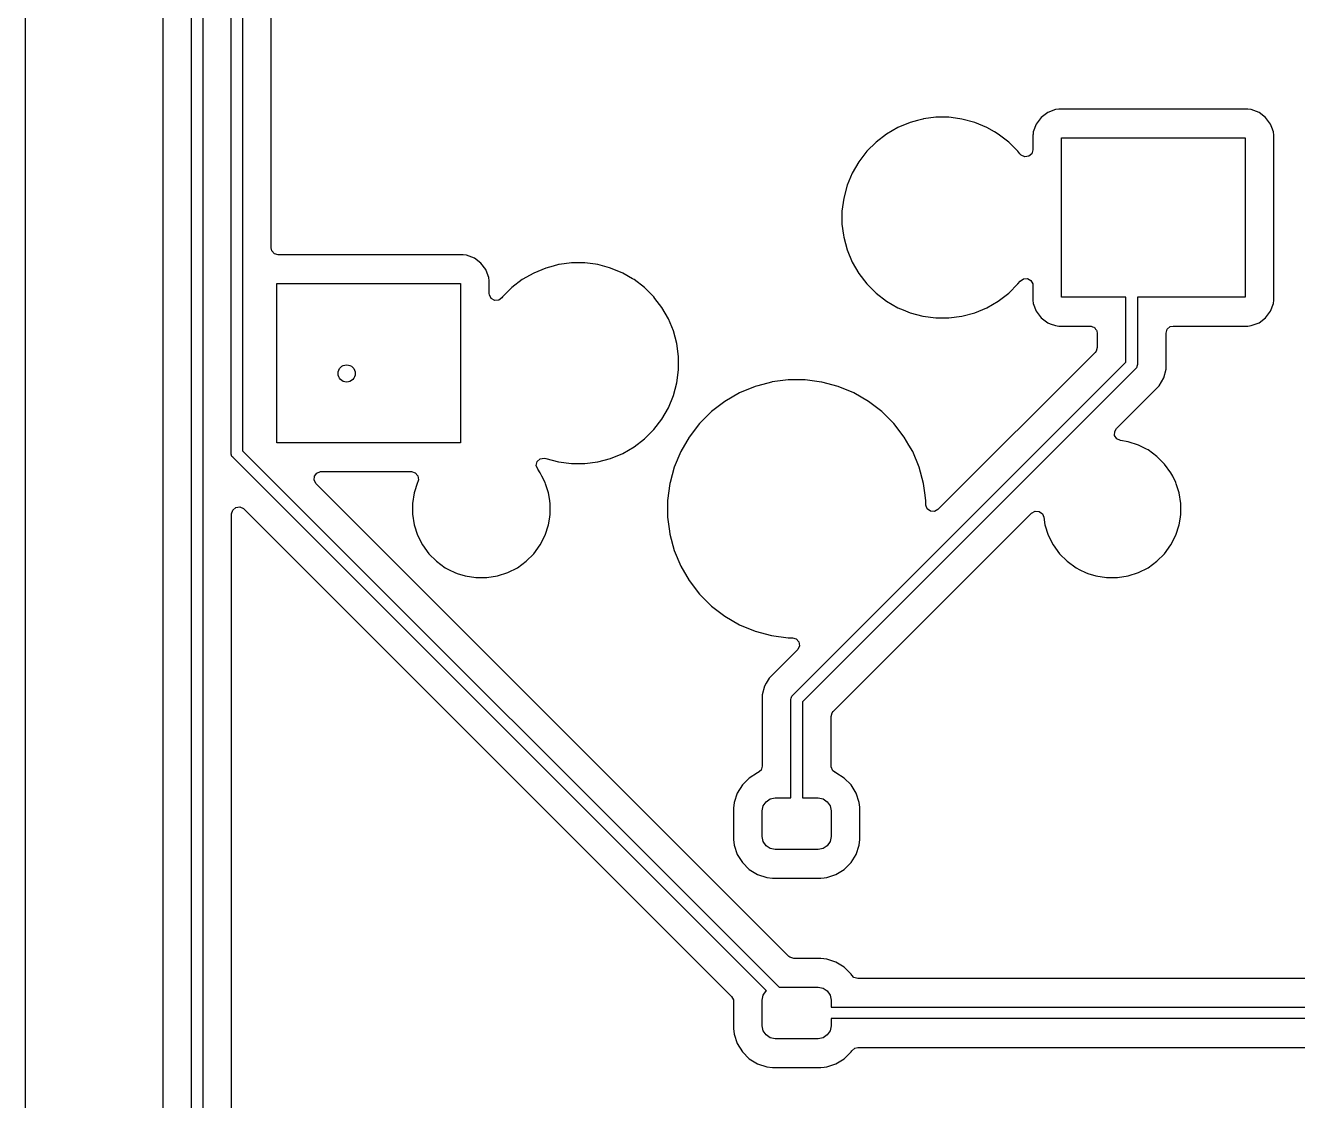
# Model space of a CAD drawing. Extents: x 101 to 185, y -154 to -35.
# Drawn here: x 100.85 to 123.03, y -134.15 to -115.39 of the extents above; entities that cross this region are included whole.
import ezdxf

# ---------------------------------------------------------------- set-up
doc = ezdxf.new("R2010")
doc.units = 0
doc.layers.add('BLACK', color=7, linetype='CONTINUOUS')

msp = doc.modelspace()

# ---------------------------------------------------------------- linework, layer by layer
at = {"layer": 'BLACK', "linetype": 'CONTINUOUS'}
for p, q in [((103.74475, -141.2135), (103.74475, -57.114871)), ((103.94475, -57.07345), (103.94475, -141.172078)), ((104.435, -122.85375), (104.435, -57.729253)), ((104.635, -57.887957), (104.635, -122.812328)), ((100.8501, -151.997653), (100.8501, -69.458596)), ((103.24425, -70.340949), (103.24425, -141.12683)), ((105.1355, -119.2705), (105.1355, -113.295397)), ((118.677664, -116.911206), (118.562455, -116.997452)), ((118.677671, -116.911202), (118.677664, -116.911206)), ((118.812516, -116.860908), (118.677671, -116.911202)), ((118.872123, -116.854501), (118.812516, -116.860908)), ((118.872129, -116.8545), (118.872123, -116.854501)), ((122.167864, -116.8545), (118.872129, -116.8545)), ((122.167873, -116.8545), (122.167864, -116.8545)), ((122.167881, -116.8545), (122.167873, -116.8545)), ((122.167883, -116.854501), (122.167881, -116.8545)), ((122.227483, -116.860908), (122.167883, -116.854501)), ((122.362328, -116.911202), (122.227482, -116.860908)), ((122.227482, -116.860908), (122.227483, -116.860908)), ((122.362335, -116.911206), (122.362328, -116.911202)), ((122.477544, -116.997452), (122.362335, -116.911206)), ((116.276112, -117.083842), (116.064123, -117.17165)), ((116.404076, -117.049554), (116.276112, -117.083842)), ((116.497762, -117.024452), (116.404076, -117.049554)), ((116.508715, -117.023009), (116.497762, -117.024452)), ((116.725258, -116.9945), (116.508715, -117.023009)), ((116.725266, -116.9945), (116.725258, -116.9945)), ((116.954734, -116.9945), (116.725266, -116.9945)), ((116.954741, -116.9945), (116.954734, -116.9945)), ((117.144215, -117.019446), (116.954741, -116.9945)), ((117.182238, -117.024452), (117.144215, -117.019446)), ((117.403887, -117.083842), (117.182238, -117.024452)), ((117.615876, -117.17165), (117.403887, -117.083842)), ((118.476202, -117.112671), (118.425908, -117.247517)), ((118.476206, -117.112664), (118.476202, -117.112671)), ((118.562452, -116.997455), (118.476206, -117.112664)), ((118.562455, -116.997452), (118.562452, -116.997455)), ((122.477547, -116.997455), (122.477544, -116.997452)), ((122.563793, -117.112664), (122.477547, -116.997455)), ((122.563797, -117.112671), (122.563793, -117.112664)), ((122.585794, -117.17165), (122.563797, -117.112671)), ((115.865382, -117.286392), (115.683338, -117.426081)), ((116.064109, -117.171657), (115.865382, -117.286392)), ((116.064123, -117.17165), (116.064109, -117.171657)), ((117.615888, -117.171656), (117.615876, -117.17165)), ((117.747283, -117.247517), (117.615888, -117.171656)), ((117.814617, -117.286392), (117.747283, -117.247517)), ((117.996661, -117.426081), (117.814617, -117.286392)), ((118.419501, -117.307123), (118.4195, -117.307135)), ((118.4195, -117.307135), (118.4195, -117.562642)), ((118.421729, -117.286392), (118.419501, -117.307123)), ((118.425908, -117.247517), (118.421729, -117.286392)), ((118.92, -120.135), (118.92, -117.355)), ((118.92, -117.355), (122.12, -117.355)), ((122.12, -117.355), (122.12, -120.135)), ((122.614091, -117.247517), (122.585794, -117.17165)), ((122.620497, -117.307116), (122.614091, -117.247517)), ((122.620498, -117.307123), (122.620497, -117.307116)), ((122.620499, -117.307129), (122.620498, -117.307123)), ((122.620499, -118.630266), (122.620499, -117.307129)), ((115.683338, -117.426081), (115.521081, -117.588338)), ((117.99667, -117.426089), (117.996661, -117.426081)), ((118.158912, -117.588331), (117.99667, -117.426089)), ((118.4195, -117.562642), (118.399815, -117.629681)), ((115.381392, -117.770382), (115.266657, -117.969109)), ((115.521081, -117.588338), (115.381392, -117.770382)), ((118.158915, -117.588335), (118.158912, -117.588331)), ((118.158919, -117.588339), (118.158915, -117.588335)), ((118.190642, -117.629681), (118.158919, -117.588339)), ((118.197125, -117.63813), (118.190642, -117.629681)), ((118.214297, -117.656355), (118.197125, -117.63813)), ((118.277853, -117.68538), (118.214297, -117.656355)), ((118.347011, -117.675436), (118.277853, -117.68538)), ((118.399815, -117.629681), (118.347011, -117.675436)), ((115.26665, -117.969123), (115.178842, -118.181112)), ((115.266657, -117.969109), (115.26665, -117.969123)), ((115.178842, -118.181112), (115.119453, -118.402759)), ((115.119451, -118.40277), (115.0895, -118.630258)), ((115.119453, -118.402759), (115.119451, -118.40277)), ((115.0895, -118.630258), (115.0895, -118.859741)), ((122.6205, -119.847135), (122.620499, -118.630266)), ((115.0895, -118.859741), (115.114446, -119.049215)), ((115.114446, -119.049215), (115.119452, -119.087238)), ((115.119452, -119.087238), (115.119453, -119.08724)), ((115.119453, -119.08724), (115.178842, -119.308887)), ((105.146706, -119.322011), (105.1355, -119.2705)), ((105.192461, -119.374815), (105.146706, -119.322011)), ((115.178842, -119.308887), (115.26665, -119.520876)), ((105.2595, -119.3945), (105.192461, -119.374815)), ((108.484865, -119.3945), (105.2595, -119.3945)), ((108.484873, -119.3945), (108.484865, -119.3945)), ((108.484881, -119.3945), (108.484873, -119.3945)), ((108.484883, -119.394501), (108.484881, -119.3945)), ((108.544483, -119.400908), (108.484883, -119.394501)), ((108.679328, -119.451202), (108.544482, -119.400908)), ((108.544482, -119.400908), (108.544483, -119.400908)), ((108.679335, -119.451206), (108.679328, -119.451202)), ((108.794544, -119.537452), (108.679335, -119.451206)), ((108.794547, -119.537455), (108.794544, -119.537452)), ((108.880793, -119.652664), (108.794547, -119.537455)), ((110.147762, -119.564452), (110.054076, -119.589554)), ((110.158715, -119.563009), (110.147762, -119.564452)), ((110.375258, -119.5345), (110.158715, -119.563009)), ((110.375266, -119.5345), (110.375258, -119.5345)), ((110.604734, -119.5345), (110.375266, -119.5345)), ((110.604741, -119.5345), (110.604734, -119.5345)), ((110.794215, -119.559446), (110.604741, -119.5345)), ((110.832238, -119.564452), (110.794215, -119.559446)), ((111.033069, -119.618264), (110.832238, -119.564452)), ((115.26665, -119.520876), (115.266657, -119.52089)), ((115.266657, -119.52089), (115.381392, -119.719617)), ((108.880797, -119.652671), (108.880793, -119.652664)), ((108.902794, -119.71165), (108.880797, -119.652671)), ((108.931091, -119.787517), (108.902794, -119.71165)), ((108.937497, -119.847116), (108.931091, -119.787517)), ((109.714109, -119.711657), (109.515382, -119.826392)), ((109.714123, -119.71165), (109.714109, -119.711657)), ((109.926112, -119.623842), (109.714123, -119.71165)), ((110.054076, -119.589554), (109.926112, -119.623842)), ((111.053887, -119.623842), (111.033069, -119.618264)), ((111.265876, -119.71165), (111.053887, -119.623842)), ((111.265888, -119.711656), (111.265876, -119.71165)), ((111.43738, -119.810667), (111.265888, -119.711656)), ((115.381392, -119.719617), (115.521081, -119.901661)), ((105.237, -122.675), (105.237, -119.895)), ((105.237, -119.895), (108.437, -119.895)), ((108.437, -119.895), (108.437, -122.675)), ((108.937498, -119.847123), (108.937497, -119.847116)), ((108.937499, -119.847129), (108.937498, -119.847123)), ((108.937499, -120.067457), (108.937499, -119.847129)), ((109.333338, -119.966081), (109.171089, -120.12833)), ((109.515382, -119.826392), (109.333338, -119.966081)), ((111.464617, -119.826392), (111.43738, -119.810667)), ((111.646661, -119.966081), (111.464617, -119.826392)), ((111.64667, -119.966089), (111.646661, -119.966081)), ((111.808911, -120.12833), (111.64667, -119.966089)), ((115.521081, -119.901661), (115.521089, -119.90167)), ((115.521089, -119.90167), (115.68333, -120.063911)), ((117.99667, -120.063911), (118.158911, -119.90167)), ((118.158911, -119.90167), (118.158913, -119.901667)), ((118.158913, -119.901667), (118.158919, -119.901661)), ((118.158919, -119.901661), (118.197126, -119.851867)), ((118.197126, -119.851867), (118.253551, -119.810667)), ((118.253551, -119.810667), (118.323297, -119.806512)), ((118.323297, -119.806512), (118.384218, -119.840724)), ((118.384218, -119.840724), (118.416971, -119.902441)), ((118.416971, -119.902441), (118.4195, -119.927356)), ((118.4195, -119.927356), (118.4195, -120.182869)), ((122.6205, -120.182873), (122.6205, -119.847135)), ((108.940027, -120.09237), (108.937499, -120.067457)), ((108.972779, -120.154087), (108.940027, -120.09237)), ((109.033699, -120.188301), (108.972779, -120.154087)), ((109.103445, -120.184147), (109.033699, -120.188301)), ((109.159872, -120.142946), (109.103445, -120.184147)), ((109.171081, -120.128339), (109.159872, -120.142946)), ((109.171082, -120.128338), (109.171081, -120.128339)), ((109.171087, -120.128331), (109.171082, -120.128338)), ((109.171089, -120.12833), (109.171087, -120.128331)), ((111.808918, -120.128338), (111.808911, -120.12833)), ((111.808919, -120.128339), (111.808918, -120.128338)), ((111.828676, -120.154087), (111.808919, -120.128339)), ((111.948607, -120.310382), (111.828676, -120.154087)), ((115.68333, -120.063911), (115.683338, -120.063918)), ((115.683338, -120.063918), (115.865382, -120.203607)), ((115.865382, -120.203607), (115.865385, -120.203608)), ((115.865385, -120.203608), (115.865388, -120.203611)), ((115.865388, -120.203611), (116.064112, -120.318344)), ((117.615888, -120.318344), (117.814612, -120.203611)), ((117.814612, -120.203611), (117.996661, -120.063919)), ((117.996661, -120.063919), (117.996665, -120.063914)), ((117.996665, -120.063914), (117.99667, -120.063911)), ((118.4195, -120.182869), (118.419501, -120.182876)), ((118.419501, -120.182876), (118.425908, -120.242483)), ((120.042, -120.135), (118.92, -120.135)), ((120.042, -121.266394), (120.042, -120.135)), ((122.12, -120.135), (120.242, -120.135)), ((120.242, -120.135), (120.242, -121.307816)), ((122.614091, -120.242483), (122.6205, -120.182873)), ((111.948608, -120.310385), (111.948607, -120.310382)), ((111.948611, -120.310388), (111.948608, -120.310385)), ((112.063344, -120.509112), (111.948611, -120.310388)), ((116.064112, -120.318344), (116.064117, -120.318346)), ((116.064117, -120.318346), (116.064123, -120.318349)), ((116.064123, -120.318349), (116.15548, -120.35619)), ((116.15548, -120.35619), (116.276113, -120.406158)), ((116.276113, -120.406158), (116.497762, -120.465548)), ((117.182238, -120.465548), (117.403887, -120.406158)), ((117.403887, -120.406158), (117.615888, -120.318344)), ((118.425908, -120.242483), (118.476202, -120.377328)), ((118.476202, -120.377328), (118.476206, -120.377335)), ((118.476206, -120.377335), (118.562452, -120.492544)), ((122.477546, -120.492546), (122.563796, -120.377331)), ((122.563796, -120.377331), (122.614091, -120.242483)), ((112.151158, -120.721113), (112.063344, -120.509112)), ((116.497762, -120.465548), (116.725266, -120.4955)), ((116.725266, -120.4955), (116.725273, -120.4955)), ((116.725273, -120.4955), (116.954727, -120.4955)), ((116.954727, -120.4955), (116.954734, -120.4955)), ((116.954734, -120.4955), (117.182238, -120.465548)), ((118.562452, -120.492544), (118.562455, -120.492547)), ((118.562455, -120.492547), (118.677664, -120.578793)), ((118.677664, -120.578793), (118.677671, -120.578797)), ((118.677671, -120.578797), (118.722618, -120.595561)), ((118.722618, -120.595561), (118.812517, -120.629091)), ((118.812517, -120.629091), (118.872127, -120.6355)), ((118.872127, -120.6355), (119.4175, -120.635499)), ((119.4175, -120.635499), (119.426186, -120.638049)), ((119.426186, -120.638049), (119.435147, -120.636761)), ((119.435147, -120.636761), (119.459183, -120.647738)), ((119.459183, -120.647738), (119.484539, -120.655183)), ((119.484539, -120.655183), (119.490467, -120.662025)), ((119.490467, -120.662025), (119.498703, -120.665786)), ((119.498703, -120.665786), (119.512989, -120.688017)), ((120.762185, -120.69246), (120.814989, -120.646705)), ((120.814989, -120.646705), (120.8665, -120.635499)), ((120.8665, -120.635499), (122.167871, -120.635499)), ((122.167871, -120.635499), (122.167872, -120.635499)), ((122.167872, -120.635499), (122.227483, -120.629091)), ((122.227483, -120.629091), (122.362331, -120.578796)), ((122.362331, -120.578796), (122.477546, -120.492546)), ((112.210548, -120.942762), (112.151158, -120.721113)), ((119.512989, -120.688017), (119.530294, -120.707987)), ((119.530294, -120.707987), (119.532581, -120.718502)), ((119.532581, -120.718502), (119.536477, -120.724564)), ((119.536477, -120.724564), (119.5415, -120.759499)), ((119.5415, -120.759499), (119.5415, -121.007717)), ((120.7425, -120.759499), (120.762185, -120.69246)), ((120.7425, -121.221145), (120.7425, -120.759499)), ((112.2405, -121.170266), (112.210548, -120.942762)), ((119.505181, -121.095398), (116.762181, -123.838398)), ((119.521815, -121.074756), (119.505181, -121.095398)), ((119.5415, -121.007717), (119.521815, -121.074756)), ((112.2405, -121.399734), (112.2405, -121.170266)), ((114.229289, -127.079105), (120.042, -121.266394)), ((120.240079, -121.327325), (120.225148, -121.363373)), ((120.242, -121.307816), (120.240079, -121.327325)), ((120.742501, -121.221163), (120.7425, -121.221145)), ((120.742501, -121.228758), (120.742501, -121.221163)), ((120.742501, -121.386873), (120.742501, -121.228758)), ((112.210548, -121.627238), (112.2405, -121.399734)), ((120.212711, -121.378526), (114.4, -127.191237)), ((120.225148, -121.363373), (120.212711, -121.378526)), ((120.62252, -121.676532), (120.701577, -121.5396)), ((120.701577, -121.5396), (120.742501, -121.386873)), ((112.151158, -121.848887), (112.210548, -121.627238)), ((113.575038, -121.689364), (113.302499, -121.802254)), ((113.575048, -121.689361), (113.575038, -121.689364)), ((113.622953, -121.676525), (113.575048, -121.689361)), ((113.860007, -121.613007), (113.622953, -121.676525)), ((113.874085, -121.611153), (113.860007, -121.613007)), ((114.152486, -121.5745), (113.874085, -121.611153)), ((114.152494, -121.5745), (114.152486, -121.5745)), ((114.447506, -121.5745), (114.152494, -121.5745)), ((114.447513, -121.5745), (114.447506, -121.5745)), ((114.691113, -121.606571), (114.447513, -121.5745)), ((114.739993, -121.613007), (114.691113, -121.606571)), ((115.024952, -121.689361), (114.739993, -121.613007)), ((115.024954, -121.689362), (115.024952, -121.689361)), ((115.024961, -121.689364), (115.024954, -121.689362)), ((115.2975, -121.802254), (115.024961, -121.689364)), ((119.876704, -122.422347), (120.62252, -121.676532)), ((112.063344, -122.060888), (112.151158, -121.848887)), ((113.047006, -121.949761), (112.812959, -122.129352)), ((113.302489, -121.802258), (113.047006, -121.949761)), ((113.302499, -121.802254), (113.302489, -121.802258)), ((115.29751, -121.802258), (115.2975, -121.802254)), ((115.552993, -121.949761), (115.29751, -121.802258)), ((115.78704, -122.129352), (115.552993, -121.949761)), ((111.948611, -122.259612), (112.063344, -122.060888)), ((112.812952, -122.129358), (112.604358, -122.337952)), ((112.812959, -122.129352), (112.812952, -122.129358)), ((115.787047, -122.129358), (115.78704, -122.129352)), ((115.995641, -122.337952), (115.787047, -122.129358)), ((111.64667, -122.603911), (111.808911, -122.44167)), ((111.808911, -122.44167), (111.808914, -122.441665)), ((111.808914, -122.441665), (111.808919, -122.441661)), ((111.808919, -122.441661), (111.948611, -122.259612)), ((112.604352, -122.337959), (112.424761, -122.572006)), ((112.604358, -122.337952), (112.604352, -122.337959)), ((115.995647, -122.337959), (115.995641, -122.337952)), ((116.175238, -122.572006), (115.995647, -122.337959)), ((119.845921, -122.473394), (119.876704, -122.422347)), ((108.437, -122.675), (105.237, -122.675)), ((111.464612, -122.743611), (111.646661, -122.603919)), ((111.646661, -122.603919), (111.646665, -122.603914)), ((111.646665, -122.603914), (111.64667, -122.603911)), ((112.424761, -122.572006), (112.277258, -122.827489)), ((116.256325, -122.712454), (116.175238, -122.572006)), ((119.844923, -122.543256), (119.845921, -122.473394)), ((119.881854, -122.602568), (119.844923, -122.543256)), ((119.944988, -122.632498), (119.881854, -122.602568)), ((120.081119, -122.65406), (119.944988, -122.632498)), ((120.260836, -122.712454), (120.081119, -122.65406)), ((104.436921, -122.873259), (104.435, -122.85375)), ((104.451853, -122.909307), (104.436921, -122.873259)), ((104.635, -122.812328), (113.991421, -132.16875)), ((111.053887, -122.946158), (111.265888, -122.858344)), ((111.265888, -122.858344), (111.464612, -122.743611)), ((112.277254, -122.827499), (112.164364, -123.100038)), ((112.277258, -122.827489), (112.277254, -122.827499)), ((116.322743, -122.827493), (116.256325, -122.712454)), ((116.435639, -123.100048), (116.322743, -122.827493)), ((120.398274, -122.782483), (120.260836, -122.712454)), ((120.429199, -122.79824), (120.398274, -122.782483)), ((120.582073, -122.90931), (120.429199, -122.79824)), ((104.464289, -122.924461), (104.451853, -122.909307)), ((113.771043, -132.231214), (104.464289, -122.924461)), ((109.759418, -123.069625), (109.775243, -123.001571)), ((109.782897, -123.135429), (109.759418, -123.069625)), ((109.775243, -123.001571), (109.825349, -122.952876)), ((109.825349, -122.952876), (109.893827, -122.939)), ((109.893827, -122.939), (109.923083, -122.945128)), ((109.923083, -122.945128), (109.926089, -122.946148)), ((109.926089, -122.946148), (109.926113, -122.946158)), ((109.926113, -122.946158), (110.147762, -123.005548)), ((110.147762, -123.005548), (110.375266, -123.0355)), ((110.375266, -123.0355), (110.375273, -123.0355)), ((110.375273, -123.0355), (110.604727, -123.0355)), ((110.604727, -123.0355), (110.604734, -123.0355)), ((110.604734, -123.0355), (110.832238, -123.005548)), ((110.832238, -123.005548), (111.053887, -122.946158)), ((112.164361, -123.100048), (112.093593, -123.364162)), ((112.164364, -123.100038), (112.164361, -123.100048)), ((116.511993, -123.385007), (116.435639, -123.100048)), ((120.71569, -123.042927), (120.582073, -122.90931)), ((120.82676, -123.195801), (120.71569, -123.042927)), ((105.88418, -123.325857), (105.889164, -123.256165)), ((105.917665, -123.38718), (105.88418, -123.325857)), ((105.889164, -123.256165), (105.931036, -123.200232)), ((105.931036, -123.200232), (105.9965, -123.175815)), ((105.9965, -123.175815), (106.005346, -123.175499)), ((106.005346, -123.175499), (107.581235, -123.175499)), ((107.581235, -123.175499), (107.648274, -123.195184)), ((107.648274, -123.195184), (107.694029, -123.247988)), ((107.703973, -123.317146), (107.691718, -123.355796)), ((107.694029, -123.247988), (107.703973, -123.317146)), ((109.82676, -123.195801), (109.782897, -123.135429)), ((109.857517, -123.256165), (109.82676, -123.195801)), ((109.912545, -123.364163), (109.857517, -123.256165)), ((120.857517, -123.256165), (120.82676, -123.195801)), ((120.912545, -123.364163), (120.857517, -123.256165)), ((114.162416, -131.631931), (105.917665, -123.38718)), ((107.629059, -123.543881), (107.5995, -123.730513)), ((107.687456, -123.364159), (107.629059, -123.543881)), ((107.691718, -123.355796), (107.687456, -123.364159)), ((109.912545, -123.364165), (109.912545, -123.364163)), ((109.912547, -123.364168), (109.912545, -123.364165)), ((109.920024, -123.38718), (109.912547, -123.364168)), ((109.97094, -123.543881), (109.920024, -123.38718)), ((109.992101, -123.677486), (109.97094, -123.543881)), ((112.088006, -123.385015), (112.0495, -123.677486)), ((112.088008, -123.385004), (112.088006, -123.385015)), ((112.093593, -123.364162), (112.088008, -123.385004)), ((116.532909, -123.543881), (116.511993, -123.385007)), ((116.550499, -123.677486), (116.532909, -123.543881)), ((120.912545, -123.364165), (120.912545, -123.364163)), ((120.912547, -123.364168), (120.912545, -123.364165)), ((120.920024, -123.38718), (120.912547, -123.364168)), ((120.97094, -123.543881), (120.920024, -123.38718)), ((121.0005, -123.730513), (120.97094, -123.543881)), ((107.5995, -123.730513), (107.5995, -123.919486)), ((109.994532, -123.692833), (109.992101, -123.677486)), ((110.0005, -123.730513), (109.994532, -123.692833)), ((110.0005, -123.919486), (110.0005, -123.730513)), ((112.0495, -123.677486), (112.0495, -123.972513)), ((116.5505, -123.6775), (116.550499, -123.677486)), ((116.5505, -123.750717), (116.5505, -123.6775)), ((116.550816, -123.759563), (116.5505, -123.750717)), ((116.575233, -123.825027), (116.550816, -123.759563)), ((121.0005, -123.919486), (121.0005, -123.730513)), ((104.44525, -123.912597), (104.464935, -123.845558)), ((104.44525, -137.680258), (104.44525, -123.912597)), ((104.464935, -123.845558), (104.517739, -123.799803)), ((104.517739, -123.799803), (104.586897, -123.789859)), ((104.586897, -123.789859), (104.650453, -123.818884)), ((104.650453, -123.818884), (104.656931, -123.824916)), ((104.656931, -123.824916), (113.163181, -132.331166)), ((107.5995, -123.919486), (107.629059, -124.106118)), ((109.97094, -124.106118), (109.992501, -123.969987)), ((109.992501, -123.969987), (110.0005, -123.919486)), ((112.0495, -123.972513), (112.081571, -124.216113)), ((114.936814, -127.362236), (118.397346, -123.901703)), ((116.631166, -123.866899), (116.575233, -123.825027)), ((116.700858, -123.871883), (116.631166, -123.866899)), ((116.762181, -123.838398), (116.700858, -123.871883)), ((118.397346, -123.901703), (118.458667, -123.86822)), ((118.458667, -123.86822), (118.528359, -123.873204)), ((118.528359, -123.873204), (118.584292, -123.915076)), ((118.584292, -123.915076), (118.607498, -123.969987)), ((118.607498, -123.969987), (118.62906, -124.106119)), ((120.97094, -124.106118), (120.992501, -123.969987)), ((120.992501, -123.969987), (121.0005, -123.919486)), ((107.629059, -124.106118), (107.687454, -124.285836)), ((109.912547, -124.285832), (109.97094, -124.106118)), ((112.081571, -124.216113), (112.088007, -124.264993)), ((118.62906, -124.106119), (118.687454, -124.285836)), ((120.912547, -124.285832), (120.97094, -124.106118)), ((107.687454, -124.285836), (107.77324, -124.454199)), ((107.77324, -124.454199), (107.88431, -124.607073)), ((109.71569, -124.607073), (109.82676, -124.454199)), ((109.82676, -124.454199), (109.912547, -124.285832)), ((112.088007, -124.264993), (112.164361, -124.549951)), ((118.687454, -124.285836), (118.77324, -124.454199)), ((118.77324, -124.454199), (118.88431, -124.607073)), ((120.71569, -124.607073), (120.82676, -124.454199)), ((120.82676, -124.454199), (120.912547, -124.285832)), ((107.88431, -124.607073), (108.017927, -124.74069)), ((109.582073, -124.74069), (109.71569, -124.607073)), ((112.164361, -124.549951), (112.164364, -124.549961)), ((112.164364, -124.549961), (112.277254, -124.8225)), ((118.88431, -124.607073), (119.017927, -124.74069)), ((120.582073, -124.74069), (120.71569, -124.607073)), ((108.017927, -124.74069), (108.170801, -124.85176)), ((108.170801, -124.85176), (108.239357, -124.886691)), ((108.239357, -124.886691), (108.339163, -124.937545)), ((109.260832, -124.937547), (109.429199, -124.85176)), ((109.429199, -124.85176), (109.582073, -124.74069)), ((112.277254, -124.8225), (112.277258, -124.82251)), ((112.277258, -124.82251), (112.424761, -125.077993)), ((119.017927, -124.74069), (119.170801, -124.85176)), ((119.170801, -124.85176), (119.239357, -124.886691)), ((119.239357, -124.886691), (119.339163, -124.937545)), ((120.260832, -124.937547), (120.429199, -124.85176)), ((120.429199, -124.85176), (120.582073, -124.74069)), ((108.339163, -124.937545), (108.339165, -124.937545)), ((108.339165, -124.937545), (108.339168, -124.937547)), ((108.339168, -124.937547), (108.379775, -124.950741)), ((108.379775, -124.950741), (108.518881, -124.99594)), ((108.518881, -124.99594), (108.705514, -125.0255)), ((108.705514, -125.0255), (108.705519, -125.0255)), ((108.705519, -125.0255), (108.894486, -125.0255)), ((108.894486, -125.0255), (109.081118, -124.99594)), ((109.081118, -124.99594), (109.260832, -124.937547)), ((112.424761, -125.077993), (112.604352, -125.31204)), ((119.339163, -124.937545), (119.339165, -124.937545)), ((119.339165, -124.937545), (119.339168, -124.937547)), ((119.339168, -124.937547), (119.379775, -124.950741)), ((119.379775, -124.950741), (119.518881, -124.99594)), ((119.518881, -124.99594), (119.705514, -125.0255)), ((119.705514, -125.0255), (119.705519, -125.0255)), ((119.705519, -125.0255), (119.894486, -125.0255)), ((119.894486, -125.0255), (120.081118, -124.99594)), ((120.081118, -124.99594), (120.260832, -124.937547)), ((112.604352, -125.31204), (112.604358, -125.312047)), ((112.604358, -125.312047), (112.812952, -125.520641)), ((112.812952, -125.520641), (112.812959, -125.520647)), ((112.812959, -125.520647), (113.047006, -125.700238)), ((113.047006, -125.700238), (113.302489, -125.847741)), ((113.302489, -125.847741), (113.30249, -125.847741)), ((113.30249, -125.847741), (113.302493, -125.847743)), ((113.302493, -125.847743), (113.575048, -125.960639)), ((113.575048, -125.960639), (113.860007, -126.036993)), ((113.860007, -126.036993), (114.152494, -126.0755)), ((114.152494, -126.0755), (114.152501, -126.0755)), ((114.152501, -126.0755), (114.225718, -126.0755)), ((114.225718, -126.0755), (114.292757, -126.095185)), ((114.292757, -126.095185), (114.338512, -126.147989)), ((114.348456, -126.217147), (114.319431, -126.280703)), ((114.338512, -126.147989), (114.348456, -126.217147)), ((114.313399, -126.287181), (113.819481, -126.781098)), ((114.319431, -126.280703), (114.313399, -126.287181)), ((113.769359, -126.867912), (113.740425, -126.918025)), ((113.769361, -126.86791), (113.769359, -126.867912)), ((113.819479, -126.781101), (113.769361, -126.86791)), ((113.819481, -126.781098), (113.819479, -126.781101)), ((113.740423, -126.918031), (113.699499, -127.070759)), ((113.699499, -127.070759), (113.699499, -127.070761)), ((113.699499, -127.070761), (113.699499, -127.238862)), ((113.740424, -126.918026), (113.740423, -126.918031)), ((113.740425, -126.918025), (113.740424, -126.918026)), ((114.201921, -127.130307), (114.216853, -127.094259)), ((114.216853, -127.094259), (114.229289, -127.079105)), ((113.699499, -127.238862), (113.6995, -127.238875)), ((113.6995, -127.238875), (113.6995, -128.314637)), ((114.2, -127.149816), (114.201921, -127.130307)), ((114.2, -128.86875), (114.2, -127.149816)), ((114.4, -127.191237), (114.4, -128.86875)), ((114.9005, -127.449912), (114.920185, -127.382873)), ((114.9005, -128.314637), (114.9005, -127.449912)), ((114.920185, -127.382873), (114.936814, -127.362236)), ((113.616297, -128.431749), (113.471956, -128.520781)), ((113.617807, -128.431045), (113.616297, -128.431749)), ((113.627011, -128.427431), (113.617807, -128.431045)), ((113.679815, -128.381676), (113.627011, -128.427431)), ((113.6995, -128.314637), (113.679815, -128.381676)), ((114.901227, -128.328049), (114.9005, -128.314637)), ((114.928047, -128.392566), (114.901227, -128.328049)), ((114.977904, -128.427088), (114.928047, -128.392566)), ((114.977155, -128.428697), (114.977904, -128.427088)), ((114.983702, -128.431749), (114.977155, -128.428697)), ((115.128043, -128.520781), (114.983702, -128.431749)), ((113.352029, -128.640709), (113.263001, -128.785044)), ((113.352032, -128.640705), (113.352029, -128.640709)), ((113.471956, -128.520781), (113.352032, -128.640705)), ((115.247967, -128.640705), (115.128043, -128.520781)), ((115.24797, -128.640709), (115.247967, -128.640705)), ((115.336998, -128.785044), (115.24797, -128.640709)), ((113.262996, -128.785055), (113.209651, -128.94604)), ((113.263001, -128.785044), (113.262996, -128.785055)), ((113.765901, -128.934651), (113.838896, -128.885877)), ((113.838896, -128.885877), (113.925, -128.86875)), ((113.925, -128.86875), (114.2, -128.86875)), ((114.4, -128.86875), (114.675, -128.86875)), ((114.675, -128.86875), (114.761104, -128.885877)), ((114.761104, -128.885877), (114.834099, -128.934651)), ((115.336999, -128.785047), (115.336998, -128.785044)), ((115.337003, -128.785053), (115.336999, -128.785047)), ((115.390348, -128.946039), (115.337003, -128.785053)), ((113.209651, -128.94604), (113.1995, -129.045397)), ((113.1995, -129.045397), (113.1995, -129.592087)), ((113.7, -129.09375), (113.717127, -129.007646)), ((113.7, -129.54375), (113.7, -129.09375)), ((113.717127, -129.007646), (113.765901, -128.934651)), ((114.834099, -128.934651), (114.882873, -129.007646)), ((114.882873, -129.007646), (114.9, -129.09375)), ((114.9, -129.09375), (114.9, -129.54375)), ((115.390349, -128.946042), (115.390348, -128.946039)), ((115.399044, -129.031166), (115.390349, -128.946042)), ((115.400499, -129.045406), (115.399044, -129.031166)), ((115.4005, -129.592095), (115.400499, -129.045406)), ((113.717127, -129.629854), (113.7, -129.54375)), ((114.9, -129.54375), (114.882873, -129.629854)), ((113.1995, -129.592087), (113.199501, -129.592105)), ((113.199501, -129.592105), (113.20965, -129.691457)), ((113.20965, -129.691457), (113.209651, -129.69146)), ((113.209651, -129.69146), (113.262996, -129.852444)), ((113.765901, -129.702849), (113.717127, -129.629854)), ((113.838896, -129.751623), (113.765901, -129.702849)), ((113.925, -129.76875), (113.838896, -129.751623)), ((114.675, -129.76875), (113.925, -129.76875)), ((114.761104, -129.751623), (114.675, -129.76875)), ((114.834099, -129.702849), (114.761104, -129.751623)), ((114.882873, -129.629854), (114.834099, -129.702849)), ((115.337003, -129.852447), (115.390349, -129.691458)), ((115.390349, -129.691458), (115.4005, -129.592095)), ((113.262996, -129.852444), (113.263001, -129.852455)), ((113.263001, -129.852455), (113.352029, -129.99679)), ((113.352029, -129.99679), (113.352032, -129.996794)), ((113.352032, -129.996794), (113.471955, -130.116717)), ((115.128044, -130.116718), (115.247968, -129.996794)), ((115.247968, -129.996794), (115.337003, -129.852447)), ((113.471955, -130.116717), (113.471959, -130.11672)), ((113.471959, -130.11672), (113.616294, -130.205748)), ((113.616294, -130.205748), (113.616297, -130.205749)), ((113.616297, -130.205749), (113.616303, -130.205753)), ((113.616303, -130.205753), (113.777292, -130.259099)), ((114.822708, -130.259099), (114.983697, -130.205753)), ((114.983697, -130.205753), (115.128044, -130.116718)), ((113.777292, -130.259099), (113.876655, -130.26925)), ((113.876655, -130.26925), (114.723344, -130.269249)), ((114.723344, -130.269249), (114.723352, -130.269248)), ((114.723352, -130.269248), (114.723355, -130.269248)), ((114.723355, -130.269248), (114.77776, -130.26369)), ((114.77776, -130.26369), (114.822708, -130.259099)), ((114.183058, -131.648565), (114.162416, -131.631931)), ((114.250097, -131.66825), (114.183058, -131.648565)), ((114.723345, -131.66825), (114.250097, -131.66825)), ((114.723352, -131.66825), (114.723345, -131.66825)), ((114.822709, -131.678401), (114.723352, -131.66825)), ((114.983694, -131.731746), (114.822709, -131.678401)), ((114.983697, -131.731747), (114.983694, -131.731746)), ((114.983699, -131.731748), (114.983697, -131.731747)), ((114.983705, -131.731751), (114.983699, -131.731748)), ((115.12804, -131.820779), (114.983705, -131.731751)), ((115.128044, -131.820782), (115.12804, -131.820779)), ((115.247968, -131.940706), (115.128044, -131.820782)), ((115.259465, -131.959346), (115.247968, -131.940706)), ((115.297965, -131.998565), (115.259465, -131.959346)), ((113.991421, -132.16875), (114.675, -132.16875)), ((114.675, -132.16875), (114.761104, -132.185877)), ((114.761104, -132.185877), (114.834099, -132.234651)), ((115.365004, -132.01825), (115.297965, -131.998565)), ((132.284996, -132.01825), (115.365004, -132.01825)), ((113.163181, -132.331166), (113.196666, -132.392489)), ((113.196666, -132.392489), (113.1995, -132.418847)), ((113.1995, -132.418847), (113.1995, -132.892087)), ((113.7, -132.39375), (113.717127, -132.307646)), ((113.7, -132.84375), (113.7, -132.39375)), ((113.717127, -132.307646), (113.765901, -132.234651)), ((113.765901, -132.234651), (113.771043, -132.231214)), ((114.834099, -132.234651), (114.882873, -132.307646)), ((114.882873, -132.307646), (114.9, -132.39375)), ((114.9, -132.39375), (114.9, -132.51875)), ((114.9, -132.51875), (132.75, -132.51875)), ((113.717127, -132.929854), (113.7, -132.84375)), ((114.9, -132.84375), (114.882873, -132.929854)), ((132.75, -132.71875), (114.9, -132.71875)), ((114.9, -132.71875), (114.9, -132.84375)), ((113.1995, -132.892087), (113.199501, -132.892105)), ((113.199501, -132.892105), (113.20965, -132.991457)), ((113.20965, -132.991457), (113.209651, -132.99146)), ((113.209651, -132.99146), (113.262996, -133.152444)), ((113.765901, -133.002849), (113.717127, -132.929854)), ((113.838896, -133.051623), (113.765901, -133.002849)), ((113.925, -133.06875), (113.838896, -133.051623)), ((114.675, -133.06875), (113.925, -133.06875)), ((114.761104, -133.051623), (114.675, -133.06875)), ((114.834099, -133.002849), (114.761104, -133.051623)), ((114.882873, -132.929854), (114.834099, -133.002849)), ((113.262996, -133.152444), (113.263001, -133.152455)), ((113.263001, -133.152455), (113.352029, -133.29679)), ((113.352029, -133.29679), (113.352032, -133.296794)), ((113.352032, -133.296794), (113.471955, -133.416717)), ((115.128044, -133.416718), (115.247968, -133.296794)), ((115.247968, -133.296794), (115.259465, -133.278153)), ((115.259465, -133.278153), (115.311412, -133.231429)), ((115.311412, -133.231429), (115.365004, -133.21925)), ((115.365004, -133.21925), (132.284996, -133.21925)), ((113.471955, -133.416717), (113.471959, -133.41672)), ((113.471959, -133.41672), (113.616294, -133.505748)), ((113.616294, -133.505748), (113.616297, -133.505749)), ((113.616297, -133.505749), (113.616303, -133.505753)), ((113.616303, -133.505753), (113.777292, -133.559099)), ((114.822708, -133.559099), (114.983697, -133.505753)), ((114.983697, -133.505753), (115.128044, -133.416718)), ((113.777292, -133.559099), (113.876655, -133.56925)), ((113.876655, -133.56925), (114.723344, -133.569249)), ((114.723344, -133.569249), (114.723352, -133.569248)), ((114.723352, -133.569248), (114.723355, -133.569248)), ((114.723355, -133.569248), (114.77776, -133.56369)), ((114.77776, -133.56369), (114.822708, -133.559099))]:
    msp.add_line(p, q, dxfattribs=at)
at = {"layer": 'BLACK'}
msp.add_circle((106.4514, -121.4628), 0.15, dxfattribs=at)

doc.saveas('drawing.dxf')
